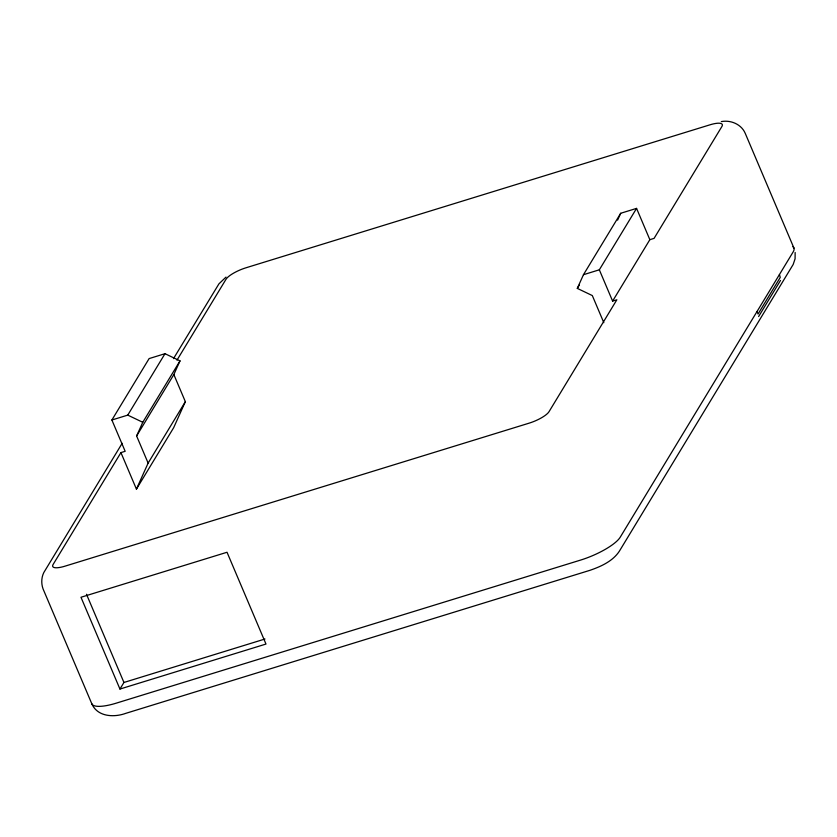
<?xml version="1.0" encoding="UTF-8"?>
<svg xmlns="http://www.w3.org/2000/svg" width="837" height="837" viewBox="0 0 837 837"><rect width="100%" height="100%" fill="white"/><g stroke="black" fill="none" stroke-linecap="round" stroke-linejoin="round"><path stroke-width="1.26" d="M795.15 252.492L795.077 258.8L793.173 264.482L620.29 549.658C613.971 560.727 601.437 566.356 589.886 570.342L125.717 713.365C113.947 717.644 97.364 716.911 91.767 703.666L43.064 588.934C41.149 583.651 41.316 577.582 43.827 572.518L122.171 443.296M120.936 452.608L136.431 489.111L148.128 463.091L136.609 435.972L142.771 422.287L180.007 360.862L164.994 353.695L149.122 358.581L111.886 420.007L125.163 451.3L120.936 452.608L53.108 564.483A17.661 4.813 -23 0 0 64.993 566.168L529.162 423.145A17.661 4.813 -23 0 0 549.03 411.678L616.848 299.792L612.611 301.1L599.334 269.807L636.57 208.382L649.847 239.675L612.611 301.1M136.609 435.972L173.845 374.557L180.007 360.862M173.845 374.557L185.354 401.676L173.667 427.686L136.431 489.111M603.822 322.684L592.314 295.566L577.3 288.388L583.462 274.703L620.698 213.278L636.57 208.382M617.612 220.121L620.698 213.278M111.886 420.007L127.758 415.121L164.994 353.695M173.489 358.634L218.938 283.848L226 277.099M176.973 360.161L225.99 279.307A17.661 4.813 -23 0 1 245.848 267.83L710.017 124.807A17.661 4.813 -23 0 1 721.902 126.492L654.084 238.367L649.847 239.675M148.128 463.091L185.354 401.676M119.942 689.05L265.988 644.051L227.026 552.263L80.98 597.262L119.942 689.05L123.939 682.469L264.984 639.008M577.3 288.388L579.33 285.04M758.615 316.553L780.502 280.447M583.462 274.703L599.334 269.807M721.327 121.585C730.722 119.817 741.383 124.232 745.233 133.334L793.936 248.066M127.758 415.121L142.771 422.287M86.493 594.26L123.939 682.469M757.087 311.427L758.04 314.053L780.262 277.392L779.425 274.578M91.767 703.666A35.332 9.615 -23 0 0 116.343 703.132L580.512 560.11A35.332 9.615 -23 0 0 620.248 537.166L793.12 251.979A35.332 9.615 -23 0 0 792.859 246.716"/></g></svg>
